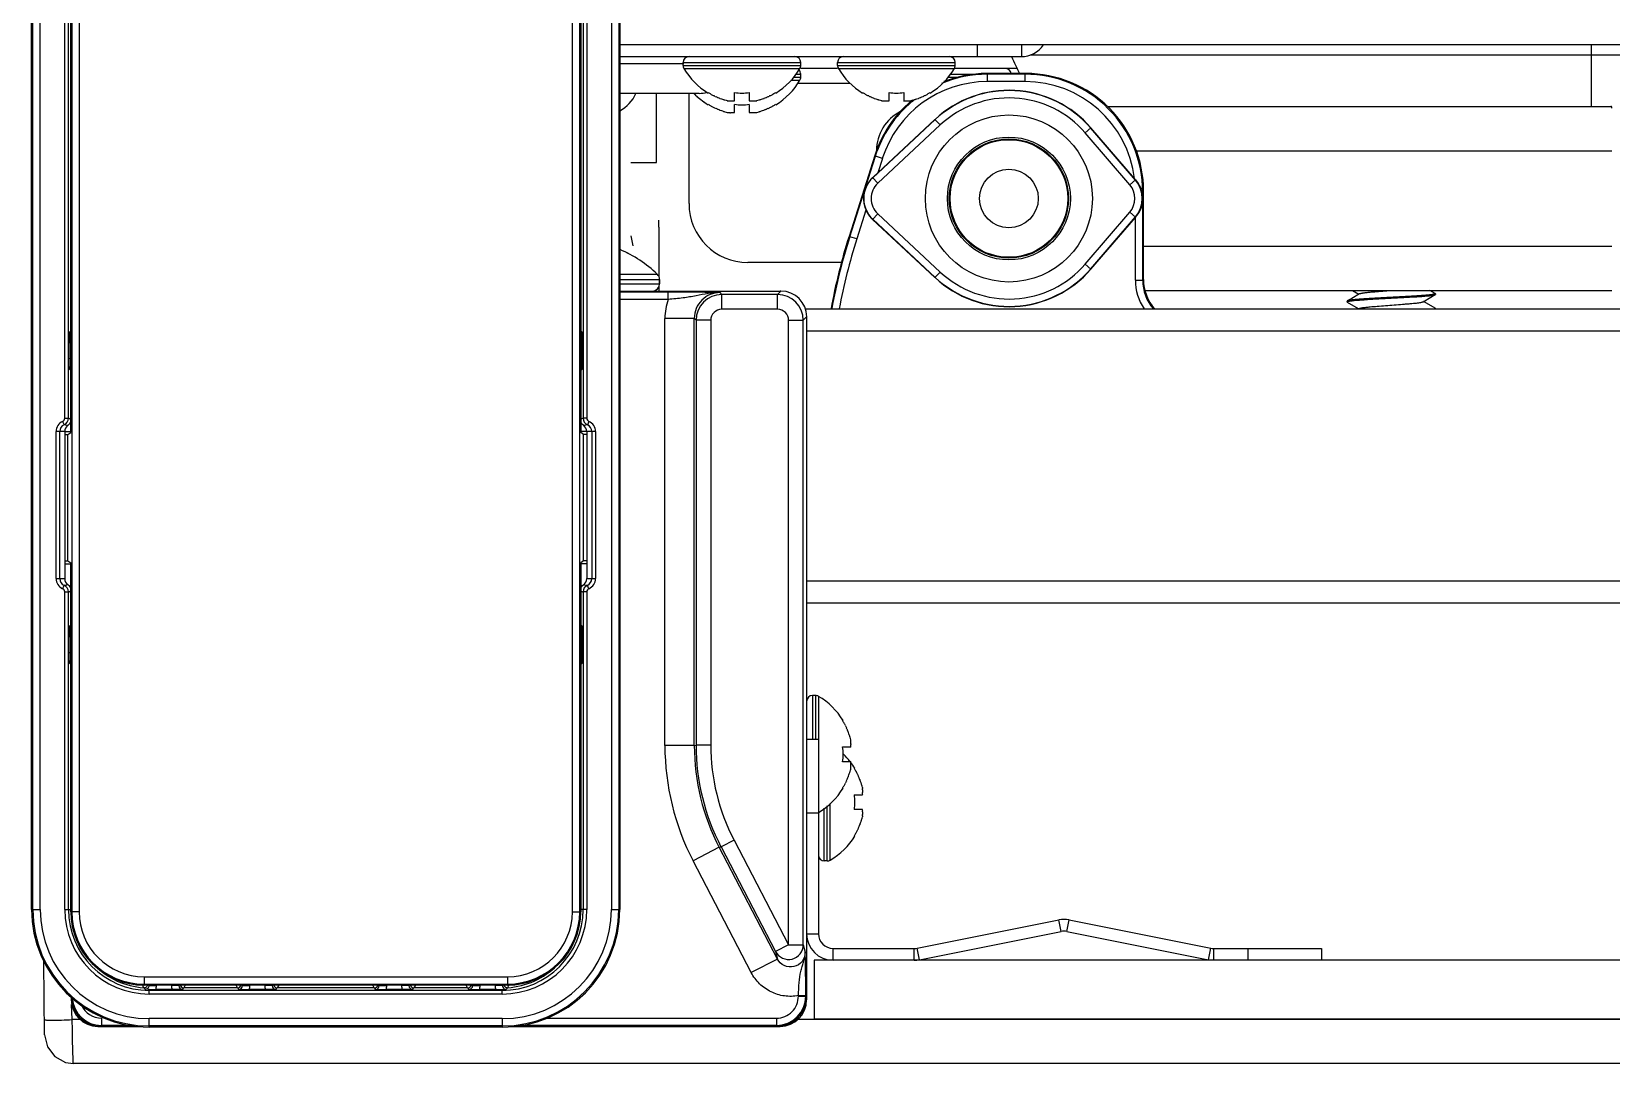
# Model space of a CAD drawing. Header units: millimetres. Extents: x -1686 to 4120, y -1850 to 2563.
# Drawn here: x -4.9 to 102.5, y -1792.4 to -1722.3 of the extents above; entities that cross this region are included whole.
import ezdxf

# ---------------------------------------------------------------- set-up
doc = ezdxf.new("R2010")
doc.units = ezdxf.units.MM
doc.header["$LTSCALE"] = 65.395
doc.layers.get('0').update_dxf_attribs({"linetype": 'CONTINUOUS'})
doc.layers.add('ASSI', color=7, linetype='CONTINUOUS')
doc.layers.add('GEOM', color=7, linetype='CONTINUOUS')

msp = doc.modelspace()

# ---------------------------------------------------------------- linework, layer by layer
at = {"linetype": 'Continuous'}
for p, q in [((-2.19, -1643.8), (-2.19, -1782.1)), ((-1.69, -1643.8), (-1.69, -1782.1)), ((31.85, -1782.1), (31.85, -1643.8)), ((32.35, -1782.1), (32.35, -1643.8)), ((62.98, -1723.84), (787.78, -1723.84)), ((101.13, -1723.15), (101.13, -1727.35)), ((41.08, -1726.43), (41.08, -1726.4)), ((41.08, -1727.23), (41.08, -1727.2)), ((42.88, -1726.95), (42.88, -1726.4)), ((42.88, -1727.75), (42.88, -1727.2)), ((43.88, -1726.4), (43.88, -1726.95)), ((43.88, -1727.2), (43.88, -1727.75)), ((45.68, -1726.4), (45.68, -1726.43)), ((45.68, -1727.2), (45.68, -1727.23)), ((51.58, -1726.43), (51.58, -1726.4)), ((53.38, -1726.95), (53.38, -1726.4)), ((54.38, -1726.4), (54.38, -1726.95)), ((56.18, -1726.4), (56.18, -1726.43)), ((35.08, -1738.75), (37.63, -1738.75)), ((35.08, -1739.11), (37.78, -1739.11)), ((37.78, -1739.4), (37.78, -1739.11)), ((35.08, -1739.4), (37.78, -1739.4)), ((47.69, -1741.1), (805.88, -1741.1)), ((40.14, -1741.75), (38.14, -1741.75)), ((38.14, -1770.8), (38.14, -1741.75)), ((40.14, -1770.79), (40.14, -1741.75)), ((47.78, -1741.65), (47.78, -1788.1)), ((-2.36, -1744.51), (-2.36, -1743.4)), ((-2.26, -1742.6), (-2.35, -1742.69)), ((32.51, -1742.69), (32.42, -1742.6)), ((32.52, -1743.4), (32.52, -1744.51)), ((47.78, -1742.6), (805.78, -1742.6)), ((-2.35, -1745.21), (-2.26, -1745.3)), ((32.42, -1745.3), (32.51, -1745.21)), ((47.78, -1759.6), (805.78, -1759.6)), ((47.78, -1761.1), (805.78, -1761.1)), ((-2.26, -1762.6), (-2.35, -1762.69)), ((32.51, -1762.69), (32.42, -1762.6)), ((-2.36, -1764.51), (-2.36, -1763.4)), ((32.52, -1763.4), (32.52, -1764.51)), ((-2.35, -1765.21), (-2.26, -1765.3)), ((32.42, -1765.3), (32.51, -1765.21)), ((50.22, -1769.1), (50.26, -1769.1)), ((40.14, -1770.8), (38.14, -1770.8)), ((50.22, -1770.9), (50.78, -1770.9)), ((50.78, -1771.9), (50.22, -1771.9)), ((51.02, -1772.35), (51.06, -1772.35)), ((50.26, -1773.7), (50.22, -1773.7)), ((51.02, -1774.15), (51.58, -1774.15)), ((51.58, -1775.15), (51.02, -1775.15)), ((41.83, -1777.72), (40.06, -1778.64)), ((45.79, -1785.32), (41.83, -1777.72)), ((51.06, -1776.95), (51.02, -1776.95)), ((44.01, -1786.24), (40.06, -1778.64)), ((-2.42, -1781.95), (-2.26, -1781.95)), ((32.58, -1781.95), (32.42, -1781.95)), ((-1.69, -1782.1), (-2.19, -1782.1)), ((31.85, -1782.1), (32.35, -1782.1)), ((45.79, -1785.32), (44.01, -1786.24)), ((805.28, -1785.4), (48.28, -1785.4)), ((48.28, -1785.4), (48.28, -1789.4)), ((2.73, -1786.52), (27.43, -1786.52)), ((2.73, -1786.52), (2.73, -1787.02)), ((2.73, -1787.02), (27.43, -1787.02)), ((3.04, -1787.09), (3.07, -1787.12)), ((3.07, -1787.12), (3.07, -1787.09)), ((3.07, -1787.12), (3.57, -1787.12)), ((3.08, -1787.39), (3.08, -1787.45)), ((4.63, -1787.39), (3.52, -1787.39)), ((3.57, -1787.12), (3.57, -1787.09)), ((4.59, -1787.09), (4.59, -1787.13)), ((5.09, -1787.13), (4.59, -1787.13)), ((5.09, -1787.09), (5.09, -1787.13)), ((5.09, -1787.13), (5.13, -1787.09)), ((5.34, -1787.38), (5.43, -1787.28)), ((5.53, -1787.09), (5.43, -1787.28)), ((9.07, -1787.28), (5.43, -1787.28)), ((9.07, -1787.28), (8.98, -1787.09)), ((9.07, -1787.28), (9.17, -1787.38)), ((9.38, -1787.09), (9.42, -1787.13)), ((9.42, -1787.13), (9.42, -1787.09)), ((9.42, -1787.13), (9.92, -1787.13)), ((10.98, -1787.39), (9.87, -1787.39)), ((9.92, -1787.13), (9.92, -1787.09)), ((10.94, -1787.09), (10.94, -1787.13)), ((11.44, -1787.13), (10.94, -1787.13)), ((11.44, -1787.09), (11.44, -1787.13)), ((11.44, -1787.13), (11.48, -1787.09)), ((11.69, -1787.38), (11.78, -1787.28)), ((11.88, -1787.09), (11.78, -1787.28)), ((18.37, -1787.28), (11.78, -1787.28)), ((18.37, -1787.28), (18.28, -1787.09)), ((18.37, -1787.28), (18.47, -1787.38)), ((18.68, -1787.09), (18.72, -1787.13)), ((18.72, -1787.13), (18.72, -1787.09)), ((18.72, -1787.13), (19.22, -1787.13)), ((20.28, -1787.39), (19.17, -1787.39)), ((19.22, -1787.13), (19.22, -1787.09)), ((20.24, -1787.09), (20.24, -1787.13)), ((20.74, -1787.13), (20.24, -1787.13)), ((20.74, -1787.09), (20.74, -1787.13)), ((20.74, -1787.13), (20.78, -1787.09)), ((20.99, -1787.38), (21.08, -1787.28)), ((21.18, -1787.09), (21.08, -1787.28)), ((24.72, -1787.28), (21.08, -1787.28)), ((24.72, -1787.28), (24.63, -1787.09)), ((24.72, -1787.28), (24.82, -1787.38)), ((25.03, -1787.09), (25.07, -1787.13)), ((25.07, -1787.13), (25.07, -1787.09)), ((25.07, -1787.13), (25.57, -1787.13)), ((26.64, -1787.39), (25.52, -1787.39)), ((25.57, -1787.13), (25.57, -1787.09)), ((26.59, -1787.09), (26.59, -1787.12)), ((27.09, -1787.12), (26.59, -1787.12)), ((27.08, -1787.45), (27.08, -1787.39)), ((27.09, -1787.09), (27.09, -1787.12)), ((27.09, -1787.12), (27.12, -1787.09)), ((27.43, -1786.52), (27.43, -1787.02)), ((27.47, -1787.23), (27.45, -1787.27)), ((-2.22, -1787.89), (-2.22, -1788.1)), ((805.28, -1789.4), (48.28, -1789.4)), ((-0.42, -1789.9), (2.64, -1789.9)), ((27.52, -1789.9), (45.98, -1789.9))]:
    msp.add_line(p, q, dxfattribs=at)
for centre, radius, start, end in [((79.73, -1716.23), 19.6, 203.208, 206.9228), ((43.58, -1722.33), 4.8, 210.3012, 238.6273), ((43.18, -1722.33), 4.8, 301.3727, 329.6988), ((54.08, -1722.33), 4.8, 210.3012, 238.6273), ((53.68, -1722.33), 4.8, 301.3727, 329.6988), ((43.18, -1723.13), 4.8, 301.3727, 329.6988), ((43.58, -1723.13), 4.8, 223.8283, 238.6273), ((43.57, -1722.34), 4.75, 238.4659, 241.0313), ((43.57, -1723.14), 4.75, 238.4659, 241.0313), ((43.56, -1722.35), 4.75, 241.0316, 241.9926), ((43.56, -1722.35), 4.75, 241.9926, 243.3187), ((43.56, -1722.35), 4.74, 243.3188, 244.4598), ((43.56, -1722.36), 4.74, 244.4598, 245.4278), ((43.56, -1722.36), 4.73, 245.4278, 246.6825), ((43.56, -1722.37), 4.73, 246.6826, 247.4526), ((43.55, -1722.37), 4.72, 247.4524, 248.9975), ((43.55, -1722.38), 4.72, 248.9977, 249.4819), ((43.55, -1722.39), 4.7, 249.4813, 251.5344), ((43.54, -1722.41), 4.68, 251.535, 252.6227), ((43.53, -1722.42), 4.67, 252.6228, 253.6051), ((43.53, -1722.45), 4.64, 253.6036, 255.6824), ((42.63, -1724.96), 2.01, 262.7259, 264.7415), ((42.63, -1724.98), 1.98, 264.7442, 265.3991), ((42.63, -1724.99), 1.97, 265.3984, 266.7833), ((42.63, -1725), 1.96, 266.7841, 267.6235), ((42.63, -1725.01), 1.96, 267.6234, 268.8455), ((42.63, -1725.01), 1.95, 268.8459, 270.9258), ((42.63, -1725.01), 1.95, 270.9261, 271.9964), ((42.63, -1725), 1.96, 271.9964, 273.0228), ((42.63, -1724.99), 1.97, 273.0233, 274.286), ((42.63, -1724.98), 1.98, 274.2856, 275.1372), ((42.63, -1724.96), 2.01, 275.1401, 277.2744), ((43.38, -1722.63), 3.8, 262.4351, 277.5649), ((43.38, -1723.43), 3.8, 262.4351, 277.5649), ((44.13, -1724.96), 2.01, 262.7256, 264.8598), ((44.13, -1724.98), 1.98, 264.8627, 265.7144), ((44.13, -1724.99), 1.97, 265.714, 266.9766), ((44.13, -1725), 1.96, 266.9771, 268.0037), ((44.13, -1725.01), 1.95, 268.0037, 269.0738), ((44.13, -1725.01), 1.95, 269.0741, 270.1995), ((44.13, -1725.01), 1.95, 270.1995, 271.1541), ((44.13, -1725.01), 1.95, 271.1545, 272.3767), ((44.13, -1725), 1.96, 272.3765, 273.2159), ((44.13, -1724.99), 1.97, 273.2167, 274.6016), ((44.13, -1724.98), 1.98, 274.6009, 275.2558), ((44.13, -1724.96), 2.01, 275.2585, 277.2741), ((43.23, -1722.45), 4.64, 284.3176, 286.3964), ((43.22, -1722.42), 4.67, 286.3949, 287.3772), ((43.22, -1722.41), 4.68, 287.3773, 288.465), ((43.21, -1722.39), 4.7, 288.4656, 290.5187), ((43.21, -1722.38), 4.72, 290.5181, 291.0023), ((43.21, -1722.37), 4.72, 291.0025, 292.5476), ((43.2, -1722.37), 4.73, 292.5474, 293.3174), ((43.2, -1722.36), 4.73, 293.3175, 294.5722), ((43.2, -1722.36), 4.74, 294.5722, 295.5402), ((43.2, -1722.35), 4.74, 295.5402, 296.6812), ((43.2, -1722.35), 4.75, 296.6813, 298.0074), ((43.2, -1722.35), 4.75, 298.0074, 298.9684), ((43.19, -1722.34), 4.75, 298.9687, 301.5341), ((43.19, -1723.14), 4.75, 298.9687, 301.5341), ((54.07, -1722.34), 4.75, 238.4659, 241.0313), ((54.06, -1722.35), 4.75, 241.0316, 241.9926), ((54.06, -1722.35), 4.75, 241.9926, 243.3187), ((54.06, -1722.35), 4.74, 243.3188, 244.4598), ((54.06, -1722.36), 4.74, 244.4598, 245.4278), ((54.06, -1722.36), 4.73, 245.4278, 246.6825), ((54.06, -1722.37), 4.73, 246.6826, 247.4526), ((54.05, -1722.37), 4.72, 247.4524, 248.9975), ((54.05, -1722.38), 4.72, 248.9977, 249.4819), ((54.05, -1722.39), 4.7, 249.4813, 251.5344), ((54.04, -1722.41), 4.68, 251.535, 252.6227), ((54.03, -1722.42), 4.67, 252.6228, 253.6051), ((54.03, -1722.45), 4.64, 253.6036, 255.6824), ((53.13, -1724.96), 2.01, 262.7259, 264.7415), ((53.13, -1724.98), 1.98, 264.7442, 265.3991), ((53.13, -1724.99), 1.97, 265.3984, 266.7833), ((53.13, -1725), 1.96, 266.7841, 267.6235), ((53.13, -1725.01), 1.96, 267.6234, 268.8455), ((53.13, -1725.01), 1.95, 268.8459, 270.9258), ((53.13, -1725.01), 1.95, 270.9261, 271.9964), ((53.13, -1725), 1.96, 271.9964, 273.0228), ((53.13, -1724.99), 1.97, 273.0233, 274.286), ((53.13, -1724.98), 1.98, 274.2856, 275.1372), ((53.13, -1724.96), 2.01, 275.1401, 277.2744), ((53.88, -1722.63), 3.8, 262.4351, 277.5649), ((54.63, -1724.96), 2.01, 262.7256, 264.8598), ((54.63, -1724.98), 1.98, 264.8627, 265.7144), ((54.63, -1724.99), 1.97, 265.714, 266.9766), ((54.63, -1725), 1.96, 266.9771, 268.0037), ((54.63, -1725.01), 1.95, 268.0037, 269.0738), ((54.63, -1725.01), 1.95, 269.0741, 270.1995), ((54.63, -1725.01), 1.95, 270.1995, 271.1541), ((54.63, -1725.01), 1.95, 271.1545, 272.3767), ((54.63, -1725), 1.96, 272.3765, 273.2159), ((54.63, -1724.99), 1.97, 273.2167, 274.6016), ((54.63, -1724.98), 1.98, 274.6009, 275.2558), ((54.63, -1724.96), 2.01, 275.2585, 277.2741), ((53.73, -1722.45), 4.64, 284.3176, 286.3964), ((53.72, -1722.42), 4.67, 286.3949, 287.3772), ((53.72, -1722.41), 4.68, 287.3773, 288.465), ((53.71, -1722.39), 4.7, 288.4656, 290.5187), ((53.71, -1722.38), 4.72, 290.5181, 291.0023), ((53.71, -1722.37), 4.72, 291.0025, 292.5476), ((53.7, -1722.37), 4.73, 292.5474, 293.3174), ((53.7, -1722.36), 4.73, 293.3175, 294.5722), ((53.7, -1722.36), 4.74, 294.5722, 295.5402), ((53.7, -1722.35), 4.74, 295.5402, 296.6812), ((53.7, -1722.35), 4.75, 296.6813, 298.0074), ((53.7, -1722.35), 4.75, 298.0074, 298.9684), ((53.69, -1722.34), 4.75, 298.9687, 301.5341), ((43.56, -1723.15), 4.75, 241.0316, 241.9926), ((43.56, -1723.15), 4.75, 241.9926, 243.3187), ((43.56, -1723.15), 4.74, 243.3188, 244.4598), ((43.56, -1723.16), 4.74, 244.4598, 245.4278), ((43.56, -1723.16), 4.73, 245.4278, 246.6825), ((43.56, -1723.17), 4.73, 246.6826, 247.4526), ((43.55, -1723.17), 4.72, 247.4524, 248.9975), ((43.55, -1723.18), 4.72, 248.9977, 249.4819), ((43.55, -1723.19), 4.7, 249.4813, 251.5344), ((43.54, -1723.21), 4.68, 251.535, 252.6227), ((43.53, -1723.22), 4.67, 252.6228, 253.6051), ((43.53, -1723.25), 4.64, 253.6036, 255.6824), ((42.63, -1725.76), 2.01, 262.7259, 264.7415), ((42.63, -1725.78), 1.98, 264.7442, 265.3991), ((42.63, -1725.79), 1.97, 265.3984, 266.7833), ((42.63, -1725.8), 1.96, 266.7841, 267.6235), ((42.63, -1725.81), 1.96, 267.6234, 268.8455), ((42.63, -1725.81), 1.95, 268.8459, 270.9258), ((42.63, -1725.81), 1.95, 270.9261, 271.9964), ((42.63, -1725.8), 1.96, 271.9964, 273.0228), ((42.63, -1725.79), 1.97, 273.0233, 274.286), ((42.63, -1725.78), 1.98, 274.2856, 275.1372), ((42.63, -1725.76), 2.01, 275.1401, 277.2744), ((44.13, -1725.76), 2.01, 262.7256, 264.8598), ((44.13, -1725.78), 1.98, 264.8627, 265.7144), ((44.13, -1725.79), 1.97, 265.714, 266.9766), ((44.13, -1725.8), 1.96, 266.9771, 268.0037), ((44.13, -1725.81), 1.95, 268.0037, 269.0738), ((44.13, -1725.81), 1.95, 269.0741, 270.1995), ((44.13, -1725.81), 1.95, 270.1995, 271.1541), ((44.13, -1725.81), 1.95, 271.1545, 272.3767), ((44.13, -1725.8), 1.96, 272.3765, 273.2159), ((44.13, -1725.79), 1.97, 273.2167, 274.6016), ((44.13, -1725.78), 1.98, 274.6009, 275.2558), ((44.13, -1725.76), 2.01, 275.2585, 277.2741), ((43.23, -1723.25), 4.64, 284.3176, 286.3964), ((43.22, -1723.22), 4.67, 286.3949, 287.3772), ((43.22, -1723.21), 4.68, 287.3773, 288.465), ((43.21, -1723.19), 4.7, 288.4656, 290.5187), ((43.21, -1723.18), 4.72, 290.5181, 291.0023), ((43.21, -1723.17), 4.72, 291.0025, 292.5476), ((43.2, -1723.17), 4.73, 292.5474, 293.3174), ((43.2, -1723.16), 4.73, 293.3175, 294.5722), ((43.2, -1723.16), 4.74, 294.5722, 295.5402), ((43.2, -1723.15), 4.74, 295.5402, 296.6812), ((43.2, -1723.15), 4.75, 296.6813, 298.0074), ((43.2, -1723.15), 4.75, 298.0074, 298.9684), ((31.78, -1744.85), 8.45, 46.2253, 66.9489), ((37.28, -1739.11), 0.5, 0, 46.2253), ((37.28, -1739.4), 0.5, 270, 360), ((45.98, -1741.7), 1.8, 88.4002, 90), ((25.12, -1743.38), 27.48, 178.5682, 180.0359), ((-2.1, -1742.69), 0.751, 249.8412, 257.9487), ((32.26, -1742.69), 0.751, 282.0542, 290.1589), ((-2.1, -1745.21), 0.751, 102.0542, 110.1589), ((32.26, -1745.21), 0.751, 69.8412, 77.9487), ((5.04, -1744.52), 27.48, 358.5682, 0.0359), ((25.12, -1763.38), 27.48, 178.5682, 180.0359), ((-2.1, -1762.69), 0.751, 249.8412, 257.9487), ((32.26, -1762.69), 0.751, 282.0542, 290.1589), ((-2.1, -1765.21), 0.751, 102.0542, 110.1589), ((32.26, -1765.21), 0.751, 69.8412, 77.9487), ((5.04, -1764.52), 27.48, 358.5682, 0.0359), ((46.17, -1771.59), 4.75, 28.9687, 31.5341), ((46.18, -1771.58), 4.75, 28.0074, 28.9684), ((46.18, -1771.58), 4.75, 26.6813, 28.0074), ((46.18, -1771.58), 4.74, 25.5402, 26.6812), ((46.19, -1771.58), 4.74, 24.5722, 25.5402), ((46.19, -1771.58), 4.73, 23.3175, 24.5722), ((46.19, -1771.58), 4.73, 22.5474, 23.3174), ((46.2, -1771.57), 4.72, 21.0025, 22.5476), ((46.21, -1771.57), 4.72, 20.5181, 21.0023), ((46.22, -1771.57), 4.7, 18.4656, 20.5187), ((46.24, -1771.56), 4.68, 17.3773, 18.465), ((46.25, -1771.56), 4.67, 16.3949, 17.3772), ((46.28, -1771.55), 4.64, 14.3176, 16.3964), ((55.14, -1770.8), 17, 179.9986, 207.5014), ((55.14, -1770.8), 15, 179.9966, 207.5033), ((46.47, -1771.4), 3.79, 0.0089, 7.5987), ((48.79, -1770.65), 2.01, 5.1401, 7.2744), ((48.81, -1770.65), 1.98, 4.2856, 5.1372), ((48.82, -1770.65), 1.97, 355.3984, 356.7833), ((48.81, -1770.65), 1.98, 354.7442, 355.3991), ((48.79, -1770.65), 2.01, 352.7259, 354.7415), ((48.82, -1770.65), 1.97, 3.0233, 4.286), ((48.83, -1770.65), 1.96, 1.9964, 3.0228), ((48.84, -1770.65), 1.95, 0.9261, 1.9964), ((48.84, -1770.65), 1.95, 358.8459, 0.9258), ((48.84, -1770.65), 1.96, 357.6234, 358.8455), ((48.83, -1770.65), 1.96, 356.7841, 357.6235), ((46.47, -1771.4), 3.79, 352.4013, 359.9911), ((46.28, -1771.25), 4.64, 343.6036, 345.6824), ((48.79, -1772.15), 2.01, 5.2585, 7.2741), ((48.81, -1772.15), 1.98, 4.6009, 5.2558), ((48.82, -1772.15), 1.97, 3.2167, 4.6016), ((48.81, -1772.15), 1.98, 354.8627, 355.7144), ((48.79, -1772.15), 2.01, 352.7256, 354.8598), ((48.83, -1772.15), 1.96, 2.3765, 3.2159), ((48.84, -1772.15), 1.95, 1.1545, 2.3767), ((48.84, -1772.15), 1.95, 0.1995, 1.1541), ((48.84, -1772.15), 1.95, 359.0741, 0.1995), ((48.84, -1772.15), 1.95, 358.0037, 359.0738), ((48.83, -1772.15), 1.96, 356.9771, 358.0037), ((48.82, -1772.15), 1.97, 355.714, 356.9766), ((46.97, -1774.84), 4.75, 28.9687, 31.5341), ((46.18, -1771.22), 4.75, 331.0316, 331.9926), ((46.18, -1771.22), 4.75, 331.9926, 333.3187), ((46.18, -1771.22), 4.74, 333.3188, 334.4598), ((46.19, -1771.22), 4.74, 334.4598, 335.4278), ((46.19, -1771.22), 4.73, 335.4278, 336.6825), ((46.19, -1771.22), 4.73, 336.6826, 337.4526), ((46.2, -1771.23), 4.72, 337.4524, 338.9975), ((46.21, -1771.23), 4.72, 338.9977, 339.4819), ((46.22, -1771.23), 4.7, 339.4813, 341.5344), ((46.24, -1771.24), 4.68, 341.535, 342.6227), ((46.25, -1771.25), 4.67, 342.6228, 343.6051), ((46.98, -1774.83), 4.75, 28.0074, 28.9684), ((46.98, -1774.83), 4.75, 26.6813, 28.0074), ((46.98, -1774.83), 4.74, 25.5402, 26.6812), ((46.99, -1774.83), 4.74, 24.5722, 25.5402), ((46.99, -1774.83), 4.73, 23.3175, 24.5722), ((46.99, -1774.83), 4.73, 22.5474, 23.3174), ((47, -1774.82), 4.72, 21.0025, 22.5476), ((47.01, -1774.82), 4.72, 20.5181, 21.0023), ((47.02, -1774.82), 4.7, 18.4656, 20.5187), ((47.04, -1774.81), 4.68, 17.3773, 18.465), ((47.05, -1774.81), 4.67, 16.3949, 17.3772), ((47.08, -1774.8), 4.64, 14.3176, 16.3964), ((46.17, -1771.21), 4.75, 328.4659, 331.0313), ((47.27, -1774.65), 3.79, 0.0089, 7.5987), ((49.59, -1773.9), 2.01, 5.1401, 7.2744), ((49.61, -1773.9), 1.98, 4.2856, 5.1372), ((49.62, -1773.9), 1.97, 355.3984, 356.7833), ((49.61, -1773.9), 1.98, 354.7442, 355.3991), ((49.59, -1773.9), 2.01, 352.7259, 354.7415), ((49.62, -1773.9), 1.97, 3.0233, 4.286), ((49.63, -1773.9), 1.96, 1.9964, 3.0228), ((49.64, -1773.9), 1.95, 0.9261, 1.9964), ((49.64, -1773.9), 1.95, 358.8459, 0.9258), ((49.64, -1773.9), 1.96, 357.6234, 358.8455), ((49.63, -1773.9), 1.96, 356.7841, 357.6235), ((47.27, -1774.65), 3.79, 352.4013, 359.9911), ((49.59, -1775.4), 2.01, 5.2585, 7.2741), ((49.61, -1775.4), 1.98, 4.6009, 5.2558), ((49.62, -1775.4), 1.97, 3.2167, 4.6016), ((49.61, -1775.4), 1.98, 354.8627, 355.7144), ((49.59, -1775.4), 2.01, 352.7256, 354.8598), ((49.63, -1775.4), 1.96, 2.3765, 3.2159), ((49.64, -1775.4), 1.95, 1.1545, 2.3767), ((49.64, -1775.4), 1.95, 0.1995, 1.1541), ((49.64, -1775.4), 1.95, 359.0741, 0.1995), ((49.64, -1775.4), 1.95, 358.0037, 359.0738), ((49.63, -1775.4), 1.96, 356.9771, 358.0037), ((49.62, -1775.4), 1.97, 355.714, 356.9766), ((46.98, -1774.47), 4.75, 331.0316, 331.9926), ((46.98, -1774.47), 4.75, 331.9926, 333.3187), ((46.98, -1774.47), 4.74, 333.3188, 334.4598), ((46.99, -1774.47), 4.74, 334.4598, 335.4278), ((46.99, -1774.47), 4.73, 335.4278, 336.6825), ((46.99, -1774.47), 4.73, 336.6826, 337.4526), ((47, -1774.48), 4.72, 337.4524, 338.9975), ((47.01, -1774.48), 4.72, 338.9977, 339.4819), ((47.02, -1774.48), 4.7, 339.4813, 341.5344), ((47.04, -1774.49), 4.68, 341.535, 342.6227), ((47.05, -1774.5), 4.67, 342.6228, 343.6051), ((47.08, -1774.5), 4.64, 343.6036, 345.6824), ((46.97, -1774.46), 4.75, 328.4659, 331.0313), ((2.73, -1782.1), 4.92, 180, 270), ((2.73, -1782.1), 4.42, 180, 270), ((27.43, -1782.1), 4.92, 270, 360), ((27.43, -1782.1), 4.42, 270, 360), ((3.08, -1781.95), 5.33, 225.6999, 265.9978), ((27.08, -1781.95), 5.33, 274.0022, 314.3002), ((13.47, -1776.74), 15.06, 224.369, 224.9172), ((2.82, -1787.12), 0.25, 267.082, 0.0573), ((2.72, -1787.02), 0.254, 330.2527, 344.289), ((3.52, -1756.17), 31.22, 269.1933, 270.0063), ((5.34, -1787.13), 0.756, 180.0775, 200.086), ((5.34, -1787.13), 0.25, 179.947, 270.053), ((9.17, -1787.13), 0.25, 269.947, 0.053), ((9.86, -1759.91), 27.48, 268.5682, 270.0359), ((9.17, -1787.13), 0.756, 339.9136, 359.9229), ((11.69, -1787.13), 0.756, 180.0775, 200.086), ((11.69, -1787.13), 0.25, 179.947, 270.053), ((18.47, -1787.13), 0.25, 269.947, 0.053), ((19.16, -1759.91), 27.48, 268.5682, 270.0359), ((18.47, -1787.13), 0.756, 339.9136, 359.9229), ((20.99, -1787.13), 0.756, 180.0775, 200.086), ((20.99, -1787.13), 0.25, 179.947, 270.053), ((24.82, -1787.13), 0.25, 269.947, 0.053), ((25.51, -1759.91), 27.48, 268.5682, 270.0359), ((24.82, -1787.13), 0.756, 339.9136, 359.9229), ((26.65, -1757.94), 29.45, 269.9693, 270.8311), ((27.01, -1782.82), 4.57, 270.8865, 274.2887), ((27.34, -1787.12), 0.25, 208.1992, 272.9161), ((16.68, -1776.74), 15.06, 315.0827, 315.631), ((17.32, -1782.46), 11.22, 334.8528, 335.7312), ((-0.42, -1788.1), 1.8, 180, 270), ((45.98, -1788.1), 1.8, 270, 360)]:
    msp.add_arc(centre, radius, start, end, dxfattribs=at)
for centre, major_axis, start_param, end_param in [((46.03, -1741.65), (1.24, 1.24), -0.785246, 0.785246), ((-0.22, -1787.9), (1.41, 1.41), -3.926839, -2.356347), ((45.78, -1787.9), (-1.41, 1.41), -3.926839, -2.454943), ((45.78, -1787.9), (1.41, -1.41), 0.68665, 0.785246)]:
    msp.add_ellipse(centre, major_axis=major_axis, ratio=0.999695, start_param=start_param, end_param=end_param, dxfattribs=at)
for points in [[(-2.35, -1742.69), (-2.35, -1742.76), (-2.31, -1742.84), (-2.26, -1742.89)], [(32.42, -1742.89), (32.47, -1742.84), (32.51, -1742.76), (32.51, -1742.69)], [(-2.26, -1745.01), (-2.31, -1745.06), (-2.35, -1745.14), (-2.35, -1745.21)], [(32.51, -1745.21), (32.51, -1745.14), (32.47, -1745.06), (32.42, -1745.01)], [(-2.35, -1762.69), (-2.35, -1762.76), (-2.31, -1762.84), (-2.26, -1762.89)], [(32.42, -1762.89), (32.47, -1762.84), (32.51, -1762.76), (32.51, -1762.69)], [(-2.26, -1765.01), (-2.31, -1765.06), (-2.35, -1765.14), (-2.35, -1765.21)], [(32.51, -1765.21), (32.51, -1765.14), (32.47, -1765.06), (32.42, -1765.01)], [(2.71, -1787.27), (2.76, -1787.28), (2.82, -1787.26), (2.86, -1787.23)], [(2.86, -1787.23), (2.89, -1787.21), (2.92, -1787.18), (2.94, -1787.15)], [(3.52, -1787.39), (3.55, -1787.31), (3.57, -1787.21), (3.57, -1787.12)], [(26.59, -1787.12), (26.59, -1787.21), (26.6, -1787.31), (26.64, -1787.39)], [(27.09, -1787.12), (27.09, -1787.17), (27.1, -1787.21), (27.12, -1787.24)], [(27.19, -1787.09), (27.21, -1787.15), (27.25, -1787.2), (27.3, -1787.23)], [(27.3, -1787.23), (27.34, -1787.26), (27.4, -1787.28), (27.45, -1787.27)]]:
    msp.add_open_spline(points, degree=3, dxfattribs=at)
for points, knots in [([(32.51, -1742.69), (32.51, -1742.74), (32.52, -1742.97), (32.52, -1743.21), (32.52, -1743.4)], [0, 0, 0, 0, 0.190122, 1, 1, 1, 1]), ([(-2.35, -1745.21), (-2.35, -1745.16), (-2.36, -1744.93), (-2.36, -1744.7), (-2.36, -1744.51)], [0, 0, 0, 0, 0.190128, 1, 1, 1, 1]), ([(32.51, -1762.69), (32.51, -1762.74), (32.52, -1762.97), (32.52, -1763.21), (32.52, -1763.4)], [0, 0, 0, 0, 0.190122, 1, 1, 1, 1]), ([(-2.35, -1765.21), (-2.35, -1765.16), (-2.36, -1764.93), (-2.36, -1764.7), (-2.36, -1764.51)], [0, 0, 0, 0, 0.190122, 1, 1, 1, 1]), ([(2.71, -1787.27), (2.7, -1787.27), (2.67, -1787.2), (2.64, -1787.14), (2.62, -1787.07)], [0, 0, 0, 0, 0.078734, 1, 1, 1, 1]), ([(3.08, -1787.39), (3.05, -1787.39), (2.96, -1787.38), (2.87, -1787.38), (2.81, -1787.37)], [0, 0, 0, 0, 0.279674, 1, 1, 1, 1]), ([(5.34, -1787.38), (5.29, -1787.38), (5.06, -1787.39), (4.82, -1787.39), (4.63, -1787.39)], [0, 0, 0, 0, 0.190121, 1, 1, 1, 1]), ([(5.19, -1787.09), (5.2, -1787.14), (5.27, -1787.25), (5.38, -1787.28), (5.43, -1787.28)], [0, 0, 0, 0, 0.500243, 1, 1, 1, 1]), ([(9.07, -1787.28), (9.13, -1787.28), (9.24, -1787.25), (9.31, -1787.14), (9.32, -1787.09)], [0, 0, 0, 0, 0.499757, 1, 1, 1, 1]), ([(11.69, -1787.38), (11.64, -1787.38), (11.41, -1787.39), (11.17, -1787.39), (10.98, -1787.39)], [0, 0, 0, 0, 0.190121, 1, 1, 1, 1]), ([(11.54, -1787.09), (11.55, -1787.14), (11.62, -1787.25), (11.73, -1787.28), (11.78, -1787.28)], [0, 0, 0, 0, 0.500243, 1, 1, 1, 1]), ([(18.37, -1787.28), (18.43, -1787.28), (18.54, -1787.25), (18.61, -1787.14), (18.62, -1787.09)], [0, 0, 0, 0, 0.499757, 1, 1, 1, 1]), ([(20.99, -1787.38), (20.94, -1787.38), (20.71, -1787.39), (20.47, -1787.39), (20.28, -1787.39)], [0, 0, 0, 0, 0.190121, 1, 1, 1, 1]), ([(20.84, -1787.09), (20.85, -1787.14), (20.92, -1787.25), (21.03, -1787.28), (21.08, -1787.28)], [0, 0, 0, 0, 0.500243, 1, 1, 1, 1]), ([(24.72, -1787.28), (24.78, -1787.28), (24.89, -1787.25), (24.96, -1787.14), (24.97, -1787.09)], [0, 0, 0, 0, 0.499757, 1, 1, 1, 1])]:
    msp.add_open_spline(points, degree=3, knots=knots, dxfattribs=at)
at = {"layer": 'ASSI', "linetype": 'Continuous'}
for p, q in [((39.38, -1724.35), (47.38, -1724.35)), ((39.38, -1724.55), (39.38, -1724.35)), ((39.38, -1724.55), (47.38, -1724.55)), ((39.43, -1724.75), (47.32, -1724.75)), ((47.02, -1725.15), (47.38, -1725.15)), ((47.38, -1724.55), (47.38, -1724.35)), ((47.38, -1725.35), (47.38, -1725.15)), ((49.88, -1724.35), (57.88, -1724.35)), ((49.88, -1724.55), (49.88, -1724.35)), ((49.88, -1724.55), (57.88, -1724.55)), ((49.93, -1724.75), (57.82, -1724.75)), ((57.54, -1725.15), (59.4, -1725.15)), ((57.88, -1724.55), (57.88, -1724.35)), ((46.71, -1725.55), (47.32, -1725.55)), ((46.87, -1725.35), (47.38, -1725.35)), ((57.23, -1725.55), (57.41, -1725.55)), ((57.39, -1725.35), (58.15, -1725.35)), ((37.78, -1739.11), (37.78, -1739.4)), ((90.53, -1740.08), (90.53, -1740.13)), ((84.53, -1740.58), (84.53, -1740.63)), ((90.53, -1741.08), (90.53, -1741.1)), ((48.38, -1767.4), (48.18, -1767.4)), ((48.18, -1767.4), (48.18, -1770.4)), ((48.38, -1767.4), (48.38, -1770.4)), ((48.58, -1767.46), (48.58, -1770.4)), ((48.98, -1778.65), (48.98, -1775.06)), ((49.18, -1778.65), (49.18, -1774.91)), ((49.38, -1778.6), (49.38, -1774.75)), ((49.18, -1778.65), (48.98, -1778.65))]:
    msp.add_line(p, q, dxfattribs=at)
for centre, radius, start, end in [((39.78, -1724.35), 0.4, 90, 180), ((46.98, -1724.35), 0.4, 0, 90), ((50.28, -1724.35), 0.4, 90, 180), ((57.48, -1724.35), 0.4, 0, 90), ((39.78, -1724.55), 0.4, 180, 210.3012), ((43.58, -1722.33), 4.8, 210.3012, 238.6273), ((43.18, -1722.33), 4.8, 301.3727, 329.6988), ((46.98, -1725.15), 0.4, 0, 46.7448), ((46.98, -1724.55), 0.4, 329.6988, 360), ((50.28, -1724.55), 0.4, 180, 210.3012), ((54.08, -1722.33), 4.8, 210.3012, 238.6273), ((53.68, -1722.33), 4.8, 301.3727, 329.6988), ((57.48, -1724.55), 0.4, 329.6988, 360), ((61.28, -1725.15), 0.4, 7.3494, 90), ((43.18, -1723.13), 4.8, 301.3727, 329.6988), ((46.98, -1725.35), 0.4, 329.6988, 360), ((43.58, -1723.13), 4.8, 223.951, 238.6273), ((57.88, -1723.13), 4.8, 232.3216, 232.5967), ((31.78, -1744.85), 8.45, 46.2253, 66.941), ((48.18, -1767.8), 0.4, 90, 180), ((48.38, -1767.8), 0.4, 59.6988, 90), ((46.16, -1771.6), 4.8, 31.4579, 59.6988), ((46.96, -1774.85), 4.8, 37.9429, 46.438), ((46.96, -1774.85), 4.8, 31.4579, 37.2363), ((46.16, -1771.2), 4.8, 300.3012, 328.5421), ((46.96, -1774.45), 4.8, 300.3012, 328.5421), ((48.98, -1778.25), 0.4, 180, 270), ((49.18, -1778.25), 0.4, 270, 300.3012)]:
    msp.add_arc(centre, radius, start, end, dxfattribs=at)
at = {"layer": 'GEOM', "linetype": 'Continuous'}
for p, q in [((-4.92, -1781.95), (-4.92, -1643.95)), ((-4.84, -1781.95), (-4.84, -1643.95)), ((-4.34, -1781.95), (-4.34, -1643.95)), ((-2.67, -1748.54), (-2.67, -1643.95)), ((-2.42, -1748.54), (-2.42, -1643.95)), ((-2.26, -1749.52), (-2.26, -1643.8)), ((32.42, -1643.8), (32.42, -1749.52)), ((32.58, -1643.95), (32.58, -1748.54)), ((32.83, -1643.95), (32.83, -1748.54)), ((34.5, -1643.95), (34.5, -1781.95)), ((35, -1643.95), (35, -1781.95)), ((35.08, -1643.95), (35.08, -1781.95)), ((853.88, -1723.15), (35.08, -1723.15)), ((35.08, -1723.95), (62.38, -1723.95)), ((59.38, -1723.15), (59.38, -1723.95)), ((62.38, -1723.15), (62.38, -1723.95)), ((39.43, -1724.45), (35.1, -1724.45)), ((49.88, -1724.75), (47.38, -1724.75)), ((62.09, -1724.75), (57.88, -1724.75)), ((60.07, -1725.15), (60.03, -1725.1)), ((62.68, -1725.1), (60.03, -1725.1)), ((62.63, -1725.15), (60.07, -1725.15)), ((60.07, -1725.65), (60.07, -1725.15)), ((62.63, -1725.15), (62.68, -1725.1)), ((62.63, -1725.65), (62.63, -1725.15)), ((47.17, -1725.75), (50.73, -1725.75)), ((62.63, -1725.65), (60.07, -1725.65)), ((40.48, -1726.45), (35.08, -1726.45)), ((37.58, -1731.15), (37.58, -1726.45)), ((39.78, -1733.95), (39.78, -1726.45)), ((56.52, -1728.23), (52.27, -1732.2)), ((56.5, -1728.22), (52.62, -1731.85)), ((56.5, -1728.22), (56.86, -1728.6)), ((68.23, -1727.35), (102.47, -1727.35)), ((56.86, -1728.6), (52.61, -1732.56)), ((67.11, -1728.8), (66.72, -1729.14)), ((69.76, -1732.68), (66.72, -1729.14)), ((70.14, -1732.35), (67.1, -1728.81)), ((70.08, -1732.25), (67.11, -1728.8)), ((59.14, -1730.35), (59.21, -1730.35)), ((63.85, -1730.35), (63.92, -1730.35)), ((70.18, -1730.35), (102.53, -1730.35)), ((35.83, -1731.15), (37.58, -1731.15)), ((52.41, -1730.68), (50.66, -1736.19)), ((50.71, -1736.2), (52.45, -1730.73)), ((52.45, -1730.73), (52.41, -1730.68)), ((52.93, -1730.88), (52.45, -1730.73)), ((52.93, -1730.88), (52.62, -1731.85)), ((52.61, -1732.56), (52.26, -1732.18)), ((70.15, -1732.34), (69.76, -1732.68)), ((70.15, -1732.34), (70.08, -1732.25)), ((70.63, -1733.15), (70.57, -1733.15)), ((70.63, -1733.15), (70.68, -1733.1)), ((70.63, -1739.15), (70.63, -1733.15)), ((70.68, -1739.1), (70.68, -1733.1)), ((51.81, -1734.39), (51.19, -1736.35)), ((52.61, -1734.64), (52.26, -1735.02)), ((52.61, -1734.64), (56.86, -1738.6)), ((66.72, -1738.06), (69.76, -1734.52)), ((69.76, -1734.52), (70.15, -1734.86)), ((52.26, -1735.02), (56.5, -1738.98)), ((52.27, -1735), (56.52, -1738.97)), ((67.1, -1738.39), (70.14, -1734.85)), ((67.11, -1738.4), (70.13, -1734.89)), ((70.13, -1739.15), (70.13, -1734.89)), ((35.98, -1736.83), (35.84, -1736.15)), ((50.71, -1736.2), (50.66, -1736.19)), ((51.19, -1736.35), (50.71, -1736.2)), ((59.14, -1736.85), (59.21, -1736.85)), ((63.85, -1736.85), (63.92, -1736.85)), ((70.68, -1736.85), (102.53, -1736.85)), ((50.17, -1737.95), (43.78, -1737.95)), ((37.75, -1738.94), (37.75, -1738.75)), ((56.86, -1738.6), (56.5, -1738.98)), ((66.72, -1738.06), (67.11, -1738.4)), ((70.68, -1739.1), (70.63, -1739.15)), ((35.08, -1739.9), (46.03, -1739.9)), ((38.37, -1739.96), (35.08, -1739.96)), ((37.75, -1739.9), (37.75, -1739.55)), ((38.37, -1740.46), (38.37, -1739.96)), ((42.01, -1740.13), (41.89, -1740)), ((45.8, -1740.13), (42.01, -1740.13)), ((42.01, -1741.13), (42.01, -1740.13)), ((45.8, -1740.13), (46.03, -1739.9)), ((45.8, -1741.13), (45.8, -1740.13)), ((70.13, -1739.15), (70.63, -1739.15)), ((70.79, -1739.85), (102.53, -1739.85)), ((84.9, -1739.85), (85.33, -1740.1)), ((90.52, -1740.06), (90.15, -1739.85)), ((90.52, -1740.06), (90.53, -1740.08)), ((90.52, -1740.14), (90.53, -1740.13)), ((90.53, -1740.08), (90.53, -1740.13)), ((38.37, -1740.46), (35.08, -1740.46)), ((45.8, -1741.13), (42.01, -1741.13)), ((84.54, -1740.56), (84.53, -1740.58)), ((84.53, -1740.58), (84.53, -1740.63)), ((84.54, -1740.64), (84.53, -1740.63)), ((85.37, -1741.08), (85.33, -1741.1)), ((90.52, -1741.06), (90.53, -1741.08)), ((90.53, -1741.08), (90.53, -1741.1)), ((40.26, -1741.88), (40.14, -1741.75)), ((41.26, -1741.88), (40.26, -1741.88)), ((40.26, -1741.88), (40.26, -1770.77)), ((41.26, -1741.88), (41.26, -1770.77)), ((46.55, -1741.88), (47.55, -1741.88)), ((46.55, -1784.35), (46.55, -1741.88)), ((47.55, -1741.88), (47.78, -1741.65)), ((47.55, -1784.35), (47.55, -1741.88)), ((-2.81, -1748.76), (-2.71, -1748.99)), ((-2.67, -1748.54), (-2.42, -1748.54)), ((32.83, -1748.54), (32.58, -1748.54)), ((32.97, -1748.76), (32.87, -1748.99)), ((-3.26, -1759.45), (-3.26, -1749.45)), ((-2.67, -1749.45), (-3.26, -1749.45)), ((-3.01, -1759.45), (-3.01, -1749.45)), ((-2.67, -1749.45), (-2.67, -1759.45)), ((-2.67, -1749.45), (-2.26, -1749.45)), ((-2.67, -1749.65), (-2.45, -1749.65)), ((-2.45, -1749.65), (-2.26, -1749.52)), ((-2.45, -1758.25), (-2.45, -1749.65)), ((32.83, -1749.45), (32.42, -1749.45)), ((32.61, -1749.65), (32.42, -1749.52)), ((32.83, -1749.65), (32.61, -1749.65)), ((32.61, -1758.25), (32.61, -1749.65)), ((33.42, -1749.45), (32.83, -1749.45)), ((32.83, -1749.45), (32.83, -1759.45)), ((33.17, -1749.45), (33.17, -1759.45)), ((33.42, -1749.45), (33.42, -1759.45)), ((-2.67, -1758.25), (-2.45, -1758.25)), ((-2.67, -1758.45), (-2.26, -1758.45)), ((-2.45, -1758.25), (-2.26, -1758.38)), ((-2.26, -1782.1), (-2.26, -1758.38)), ((32.61, -1758.25), (32.42, -1758.38)), ((32.42, -1758.38), (32.42, -1782.1)), ((32.83, -1758.45), (32.42, -1758.45)), ((32.83, -1758.25), (32.61, -1758.25)), ((-3.26, -1759.45), (-2.67, -1759.45)), ((32.83, -1759.45), (33.42, -1759.45)), ((-2.81, -1760.14), (-2.71, -1759.91)), ((-2.67, -1760.36), (-2.42, -1760.36)), ((-2.67, -1781.95), (-2.67, -1760.36)), ((-2.42, -1781.95), (-2.42, -1760.36)), ((32.83, -1760.36), (32.58, -1760.36)), ((32.58, -1760.36), (32.58, -1781.95)), ((32.83, -1760.36), (32.83, -1781.95)), ((32.97, -1760.14), (32.87, -1759.91)), ((40.14, -1770.79), (40.26, -1770.77)), ((41.26, -1770.77), (40.26, -1770.77)), ((48.58, -1770.4), (47.78, -1770.4)), ((48.58, -1770.4), (48.58, -1783.6)), ((48.58, -1775.4), (47.78, -1775.4)), ((41.83, -1777.72), (41.96, -1777.69)), ((42.84, -1777.23), (41.96, -1777.69)), ((41.96, -1777.69), (45.67, -1784.81)), ((42.84, -1777.23), (46.55, -1784.35)), ((-4.92, -1781.95), (-4.34, -1781.95)), ((-2.67, -1781.95), (-2.42, -1781.95)), ((32.83, -1781.95), (32.58, -1781.95)), ((34.5, -1781.95), (35.08, -1781.95)), ((-2.19, -1782.1), (-2.26, -1782.1)), ((32.35, -1782.1), (32.42, -1782.1)), ((32.42, -1782.1), (32.42, -1782.1)), ((55.3, -1784.58), (64.93, -1782.66)), ((65.08, -1783.44), (64.93, -1782.66)), ((65.48, -1783.44), (65.63, -1782.66)), ((65.63, -1782.66), (75.26, -1784.58)), ((47.78, -1783.6), (48.58, -1783.6)), ((55.45, -1785.37), (65.08, -1783.44)), ((65.48, -1783.44), (75.1, -1785.37)), ((46.55, -1784.35), (45.67, -1784.81)), ((45.67, -1784.81), (45.79, -1785.32)), ((46.55, -1784.35), (47.55, -1784.35)), ((47.55, -1784.35), (47.68, -1784.86)), ((49.58, -1784.6), (55.1, -1784.6)), ((49.58, -1785.4), (49.58, -1784.6)), ((55.1, -1785.4), (55.1, -1784.6)), ((55.45, -1785.37), (55.3, -1784.58)), ((75.1, -1785.37), (75.26, -1784.58)), ((75.46, -1784.6), (82.78, -1784.6)), ((75.46, -1785.4), (75.46, -1784.6)), ((77.78, -1784.6), (77.78, -1785.4)), ((82.78, -1784.6), (82.78, -1785.4)), ((-4.04, -1790.48), (-4.08, -1785.49)), ((2.73, -1787.09), (2.73, -1787.02)), ((27.43, -1787.09), (2.73, -1787.09)), ((2.73, -1787.09), (2.73, -1787.09)), ((27.08, -1787.45), (3.08, -1787.45)), ((3.08, -1787.7), (3.08, -1787.45)), ((27.08, -1787.7), (27.08, -1787.45)), ((27.43, -1787.02), (27.43, -1787.09)), ((-2.16, -1789.44), (-2.2, -1788.41)), ((27.08, -1787.7), (3.08, -1787.7)), ((47.22, -1787.81), (47.72, -1787.81)), ((47.22, -1787.84), (47.22, -1787.81)), ((47.22, -1787.84), (47.72, -1787.84)), ((47.72, -1787.84), (47.72, -1787.81)), ((47.78, -1787.9), (47.72, -1787.84)), ((-1.61, -1789.44), (-2.16, -1789.44)), ((-0.16, -1789.34), (-0.16, -1789.84)), ((27.08, -1789.37), (3.08, -1789.37)), ((3.08, -1789.95), (3.08, -1789.37)), ((27.08, -1789.37), (27.08, -1789.95)), ((30.03, -1789.34), (45.72, -1789.34)), ((45.72, -1789.34), (45.72, -1789.84)), ((806.39, -1789.44), (47.17, -1789.44)), ((-0.16, -1789.84), (-0.22, -1789.9)), ((2.09, -1789.84), (-0.16, -1789.84)), ((27.08, -1789.87), (3.08, -1789.87)), ((27.08, -1789.95), (3.08, -1789.95)), ((45.72, -1789.84), (28.07, -1789.84)), ((45.78, -1789.9), (45.72, -1789.84)), ((121.38, -1792.42), (-2.08, -1792.42))]:
    msp.add_line(p, q, dxfattribs=at)
for points in [[(85.37, -1740.08), (84.84, -1740.39), (84.54, -1740.56)], [(89.69, -1740.62), (90.22, -1740.31), (90.52, -1740.14)], [(84.54, -1740.64), (85.13, -1740.98), (85.33, -1741.1)], [(90.52, -1741.06), (89.93, -1740.72), (89.72, -1740.6)], [(-4.04, -1790.48), (-3.85, -1791.29), (-3.35, -1791.95), (-2.61, -1792.35), (-2.08, -1792.42)]]:
    msp.add_lwpolyline(points, dxfattribs=at)
for radius in [5.68, 4.18, 4.05, 4, 2]:
    msp.add_circle((61.53, -1733.6), radius, dxfattribs=at)
for centre, radius, start, end in [((62.38, -1722.15), 1.8, 270, 326.2028), ((60.07, -1733.15), 8, 89.9998, 113.0077), ((60.03, -1733.1), 8, 89.999, 111.4332), ((62.63, -1733.15), 8, 359.9981, 90.0019), ((62.69, -1733.1), 8, 359.9966, 90.0034), ((60.07, -1733.15), 7.5, 89.9985, 162.3666), ((62.63, -1733.15), 7.5, 6.9321, 90.0038), ((33.88, -1725.45), 2.5, 298.7478, 336.2148), ((40.48, -1724.45), 2, 270, 285.2346), ((60.03, -1733.1), 8, 129.9499, 162.366), ((60.07, -1733.15), 8, 129.9125, 162.3651), ((60.04, -1733.1), 8, 129.1605, 129.9504), ((60.08, -1733.16), 8, 128.0708, 129.9133), ((61.53, -1733.6), 7.36, 40.6852, 133.0353), ((61.53, -1733.6), 7.34, 40.6852, 133.0353), ((61.53, -1733.6), 6.84, 40.6852, 133.0353), ((55.53, -1730.35), 3, 117.3508, 180), ((53.58, -1733.6), 1.92, 133.0353, 226.9647), ((53.59, -1733.62), 1.96, 132.7264, 160.4851), ((53.58, -1733.6), 1.42, 133.0353, 226.9647), ((68.68, -1733.6), 1.92, 319.3148, 40.6852), ((68.67, -1733.62), 1.97, 13.802, 40.7907), ((68.68, -1733.6), 1.42, 319.3148, 40.6852), ((68.68, -1733.62), 1.95, 0.5143, 13.8079), ((43.78, -1733.95), 4, 180, 270), ((53.58, -1733.6), 1.94, 204.0696, 226.9647), ((88.81, -1748.31), 40.03, 162.3687, 169.6122), ((88.87, -1748.32), 40.04, 162.3688, 169.6003), ((88.86, -1748.32), 39.53, 162.3686, 169.4671), ((61.53, -1733.6), 7.36, 226.9647, 319.3148), ((61.53, -1733.6), 7.34, 226.9647, 319.3148), ((61.53, -1733.6), 6.84, 226.9647, 319.3148), ((73.68, -1739.1), 3, 179.9978, 221.9986), ((41.89, -1741.75), 1.75, 89.9658, 180.0304), ((42.01, -1741.88), 1.75, 90.0105, 179.9895), ((45.8, -1741.88), 1.75, 0.0105, 89.9895), ((73.63, -1739.15), 3.5, 179.9982, 213.8059), ((73.63, -1739.15), 3, 179.9942, 220.6932), ((41.92, -1741.76), 3.78, 159.9142, 179.9222), ((42.01, -1741.88), 0.75, 89.9967, 180.0033), ((45.8, -1741.88), 0.75, 359.9967, 90.0033), ((-2.51, -1749.45), 0.75, 113.8901, 179.9913), ((-2.92, -1748.54), 0.25, 293.9001, 359.9984), ((-2.92, -1748.54), 0.5, 293.9068, 359.9916), ((-2.82, -1749.45), 1, 55.661, 66.0838), ((32.98, -1749.45), 1, 113.9235, 124.3474), ((33.08, -1748.54), 0.5, 180.0048, 246.0934), ((33.08, -1748.54), 0.25, 180.0025, 246.099), ((32.67, -1749.45), 0.75, 0.0084, 66.1102), ((-2.51, -1749.45), 0.5, 113.8661, 179.9834), ((32.67, -1749.45), 0.5, 0.0166, 66.1339), ((-2.51, -1759.45), 0.75, 180.0084, 246.1102), ((-2.51, -1759.45), 0.5, 180.0166, 246.1339), ((32.67, -1759.45), 0.5, 293.8661, 359.9834), ((32.67, -1759.45), 0.75, 293.8901, 359.9913), ((-2.92, -1760.36), 0.25, 0.0025, 66.099), ((-2.92, -1760.36), 0.5, 0.0048, 66.0934), ((-2.82, -1759.45), 1, 293.9235, 304.3474), ((32.98, -1759.45), 1, 235.661, 246.0838), ((33.08, -1760.36), 0.5, 113.9068, 179.9916), ((33.08, -1760.36), 0.25, 113.9001, 179.9984), ((55.26, -1770.77), 15, 179.9992, 207.5008), ((55.26, -1770.77), 14, 179.9986, 207.5014), ((3.08, -1781.95), 8, 180, 270), ((3.08, -1781.95), 7.92, 180, 270), ((3.08, -1781.95), 7.42, 180, 270), ((3.08, -1781.95), 5.75, 180, 270), ((3.08, -1781.95), 5.5, 180, 270), ((27.08, -1781.95), 8, 270, 360), ((27.08, -1781.95), 7.92, 270, 360), ((27.08, -1781.95), 7.42, 270, 360), ((27.08, -1781.95), 5.75, 270, 360), ((27.08, -1781.95), 5.5, 270, 360), ((2.73, -1782.1), 4.99, 180, 270), ((27.43, -1782.1), 4.99, 270, 0), ((65.28, -1784.42), 1.8, 78.6901, 101.3099), ((49.58, -1783.6), 1.8, 180, 270), ((49.58, -1783.6), 1, 180, 270), ((65.28, -1784.42), 1, 78.6901, 101.3099), ((55.1, -1783.6), 1, 270, 281.3099), ((75.46, -1783.6), 1, 258.6901, 270), ((55.1, -1783.6), 1.8, 270, 281.3099), ((-0.16, -1787.84), 2, 183.7942, 269.9978), ((-0.16, -1787.84), 1.5, 204.348, 270.0019), ((45.72, -1787.84), 2, 270.0026, 359.9974), ((45.72, -1787.84), 1.5, 269.997, 0.0033)]:
    msp.add_arc(centre, radius, start, end, dxfattribs=at)
for centre, major_axis, ratio, start_param, end_param in [((52.62, -1731.83), (0.746, 0.697), 0.008548, -2.095299, -1.586014), ((70.13, -1734.9), (0.5, 0.582), 0.011377, 1.512091, 1.557559), ((-2.17, -1749.45), (-0.5, 0), 0.999391, -0.957392, 0), ((32.33, -1749.45), (-0.5, 0), 0.999391, 3.141593, 4.098984), ((-2.17, -1759.45), (0.5, 0), 0.999391, 3.141593, 4.098984), ((32.33, -1759.45), (0.5, 0), 0.999391, -0.957392, 0)]:
    msp.add_ellipse(centre, major_axis=major_axis, ratio=ratio, start_param=start_param, end_param=end_param, dxfattribs=at)
for points, knots in [([(102.53, -1727.45), (102.53, -1727.44), (102.53, -1727.41), (102.52, -1727.38), (102.5, -1727.35), (102.48, -1727.35), (102.47, -1727.35)], [0, 0, 0, 0, 0.336659, 0.591295, 0.793742, 1, 1, 1, 1]), ([(51.74, -1732.97), (51.7, -1733.08), (51.64, -1733.31), (51.63, -1733.67), (51.68, -1734.04), (51.76, -1734.28), (51.81, -1734.39)], [0, 0, 0, 0, 0.247975, 0.488529, 0.738951, 1, 1, 1, 1]), ([(70.15, -1734.86), (70.31, -1734.69), (70.55, -1734.28), (70.63, -1733.82), (70.63, -1733.6)], [0, 0, 0, 0, 0.516402, 1, 1, 1, 1]), ([(37.75, -1738.75), (37.75, -1738.26), (37.75, -1737.56), (37.74, -1736.68), (37.74, -1736.15), (37.74, -1735.72), (37.74, -1735.4), (37.73, -1735.2), (37.73, -1735.11), (37.73, -1735.08)], [0, 0, 0, 0, 0.401311, 0.572331, 0.718469, 0.836531, 0.92396, 0.978847, 1, 1, 1, 1]), ([(41.89, -1740), (41.67, -1740), (40.49, -1739.97), (39.32, -1739.96), (38.37, -1739.96)], [0, 0, 0, 0, 0.190745, 1, 1, 1, 1]), ([(41.89, -1740), (41.62, -1740), (41.07, -1740.05), (40.25, -1740.23), (39.34, -1740.38), (38.71, -1740.44), (38.37, -1740.46)], [0, 0, 0, 0, 0.226971, 0.46015, 0.715585, 1, 1, 1, 1]), ([(84.53, -1740.63), (84.53, -1740.62), (84.53, -1740.62), (84.54, -1740.61), (84.56, -1740.6), (84.59, -1740.59), (84.62, -1740.59), (84.67, -1740.58), (84.75, -1740.56), (84.87, -1740.55), (85.01, -1740.53), (85.18, -1740.52), (85.44, -1740.5), (85.81, -1740.47), (86.3, -1740.44), (86.84, -1740.41), (87.39, -1740.38), (87.96, -1740.35), (88.51, -1740.32), (89.02, -1740.29), (89.41, -1740.27), (89.7, -1740.25), (89.89, -1740.23), (90.05, -1740.22), (90.19, -1740.2), (90.31, -1740.19), (90.4, -1740.17), (90.46, -1740.16), (90.5, -1740.15), (90.51, -1740.14), (90.52, -1740.14)], [0, 0, 0, 0, 0.001381, 0.003494, 0.006584, 0.010723, 0.015931, 0.022211, 0.03796, 0.057865, 0.081761, 0.109444, 0.140667, 0.212586, 0.294938, 0.384754, 0.478793, 0.573657, 0.665921, 0.752251, 0.829534, 0.863898, 0.89499, 0.922531, 0.946277, 0.966025, 0.981611, 0.992931, 0.996988, 1, 1, 1, 1]), ([(90.53, -1740.08), (90.53, -1740.08), (90.53, -1740.08), (90.51, -1740.09), (90.5, -1740.1), (90.47, -1740.11), (90.44, -1740.11), (90.39, -1740.12), (90.31, -1740.14), (90.19, -1740.15), (90.04, -1740.17), (89.88, -1740.18), (89.62, -1740.2), (89.25, -1740.23), (88.76, -1740.26), (88.22, -1740.29), (87.67, -1740.32), (87.1, -1740.35), (86.55, -1740.38), (86.04, -1740.41), (85.64, -1740.43), (85.36, -1740.45), (85.17, -1740.47), (85.01, -1740.48), (84.87, -1740.5), (84.75, -1740.51), (84.66, -1740.53), (84.6, -1740.54), (84.56, -1740.55), (84.55, -1740.56), (84.54, -1740.56)], [0, 0, 0, 0, 0.001381, 0.003493, 0.006584, 0.010723, 0.015931, 0.022211, 0.03796, 0.057864, 0.08176, 0.109443, 0.140665, 0.212583, 0.294935, 0.384751, 0.478789, 0.573653, 0.665915, 0.752246, 0.829532, 0.863896, 0.894988, 0.922529, 0.946276, 0.966024, 0.981611, 0.992931, 0.996988, 1, 1, 1, 1]), ([(85.37, -1740.08), (85.38, -1740.07), (85.41, -1740.06), (85.46, -1740.05), (85.53, -1740.04), (85.61, -1740.02), (85.71, -1740.01), (85.87, -1739.99), (86.11, -1739.96), (86.42, -1739.94), (86.77, -1739.91), (87.14, -1739.88), (87.4, -1739.86), (87.53, -1739.85)], [0, 0, 0, 0, 0.01674, 0.041, 0.072815, 0.112015, 0.158335, 0.211427, 0.336215, 0.482424, 0.645358, 0.819763, 1, 1, 1, 1]), ([(85.37, -1741.08), (85.38, -1741.07), (85.41, -1741.06), (85.46, -1741.05), (85.53, -1741.04), (85.61, -1741.02), (85.71, -1741.01), (85.87, -1740.99), (86.16, -1740.96), (86.6, -1740.92), (87.15, -1740.88), (87.72, -1740.84), (88.2, -1740.8), (88.56, -1740.77), (88.81, -1740.75), (89.03, -1740.73), (89.23, -1740.71), (89.39, -1740.69), (89.53, -1740.67), (89.61, -1740.65), (89.66, -1740.63), (89.68, -1740.62), (89.69, -1740.62)], [0, 0, 0, 0, 0.008369, 0.0205, 0.036407, 0.056007, 0.079168, 0.105713, 0.168108, 0.281059, 0.409881, 0.545241, 0.677318, 0.739104, 0.796538, 0.848578, 0.894285, 0.932845, 0.96359, 0.986033, 0.994067, 1, 1, 1, 1]), ([(90.53, -1741.08), (90.53, -1741.08), (90.52, -1741.09), (90.51, -1741.09), (90.5, -1741.1), (90.49, -1741.1)], [0, 0, 0, 0, 0.338146, 0.623632, 1, 1, 1, 1]), ([(45.67, -1784.81), (45.77, -1785.01), (46.11, -1785.33), (46.81, -1785.39), (47.4, -1785.02), (47.55, -1784.57), (47.55, -1784.35)], [0, 0, 0, 0, 0.249818, 0.5, 0.750182, 1, 1, 1, 1]), ([(47.68, -1784.86), (47.68, -1785.07), (47.53, -1785.53), (46.93, -1785.91), (46.23, -1785.84), (45.89, -1785.51), (45.79, -1785.32)], [0, 0, 0, 0, 0.249392, 0.500001, 0.750608, 1, 1, 1, 1]), ([(47.22, -1787.81), (47.23, -1787.51), (47.26, -1786.96), (47.34, -1786.3), (47.47, -1785.84), (47.57, -1785.52), (47.66, -1785.2), (47.68, -1784.97), (47.68, -1784.86)], [0, 0, 0, 0, 0.29834, 0.553538, 0.665376, 0.77472, 0.88619, 1, 1, 1, 1]), ([(47.72, -1787.81), (47.72, -1787.19), (47.71, -1786.21), (47.69, -1785.22), (47.68, -1784.86)], [0, 0, 0, 0, 0.627815, 1, 1, 1, 1]), ([(47.22, -1787.81), (46.91, -1787.87), (46.26, -1787.88), (45.34, -1787.6), (44.55, -1787.04), (44.16, -1786.52), (44.01, -1786.24)], [0, 0, 0, 0, 0.250005, 0.499993, 0.749981, 1, 1, 1, 1]), ([(-4.05, -1789.44), (-4.05, -1789.46), (-3.98, -1789.46), (-3.89, -1789.47), (-3.71, -1789.48), (-3.37, -1789.48), (-2.84, -1789.47), (-2.4, -1789.45), (-2.16, -1789.44)], [0, 0, 0, 0, 0.020842, 0.077936, 0.170351, 0.294401, 0.618124, 1, 1, 1, 1]), ([(-2.08, -1792.42), (-2.1, -1792.42), (-2.07, -1792.3), (-2.11, -1792.17), (-2.1, -1791.88), (-2.12, -1791.52), (-2.13, -1791.08), (-2.14, -1790.38), (-2.15, -1789.82), (-2.16, -1789.44)], [0, 0, 0, 0, 0.019387, 0.076254, 0.168518, 0.29269, 0.444064, 0.616843, 1, 1, 1, 1])]:
    msp.add_open_spline(points, degree=3, knots=knots, dxfattribs=at)
for points in [[(-2.25, -1748.7), (-2.27, -1748.83), (-2.35, -1748.97), (-2.46, -1749.04)], [(32.62, -1749.04), (32.51, -1748.97), (32.43, -1748.83), (32.41, -1748.7)], [(-2.46, -1749.04), (-2.54, -1749.02), (-2.63, -1749.01), (-2.71, -1748.99)], [(32.87, -1748.99), (32.79, -1749.01), (32.7, -1749.02), (32.62, -1749.04)], [(-2.71, -1759.91), (-2.63, -1759.89), (-2.54, -1759.88), (-2.46, -1759.86)], [(-2.46, -1759.86), (-2.35, -1759.94), (-2.27, -1760.07), (-2.25, -1760.2)], [(32.41, -1760.2), (32.43, -1760.07), (32.51, -1759.94), (32.62, -1759.86)], [(32.62, -1759.86), (32.7, -1759.88), (32.79, -1759.89), (32.87, -1759.91)]]:
    msp.add_open_spline(points, degree=3, dxfattribs=at)

doc.saveas('drawing.dxf')
